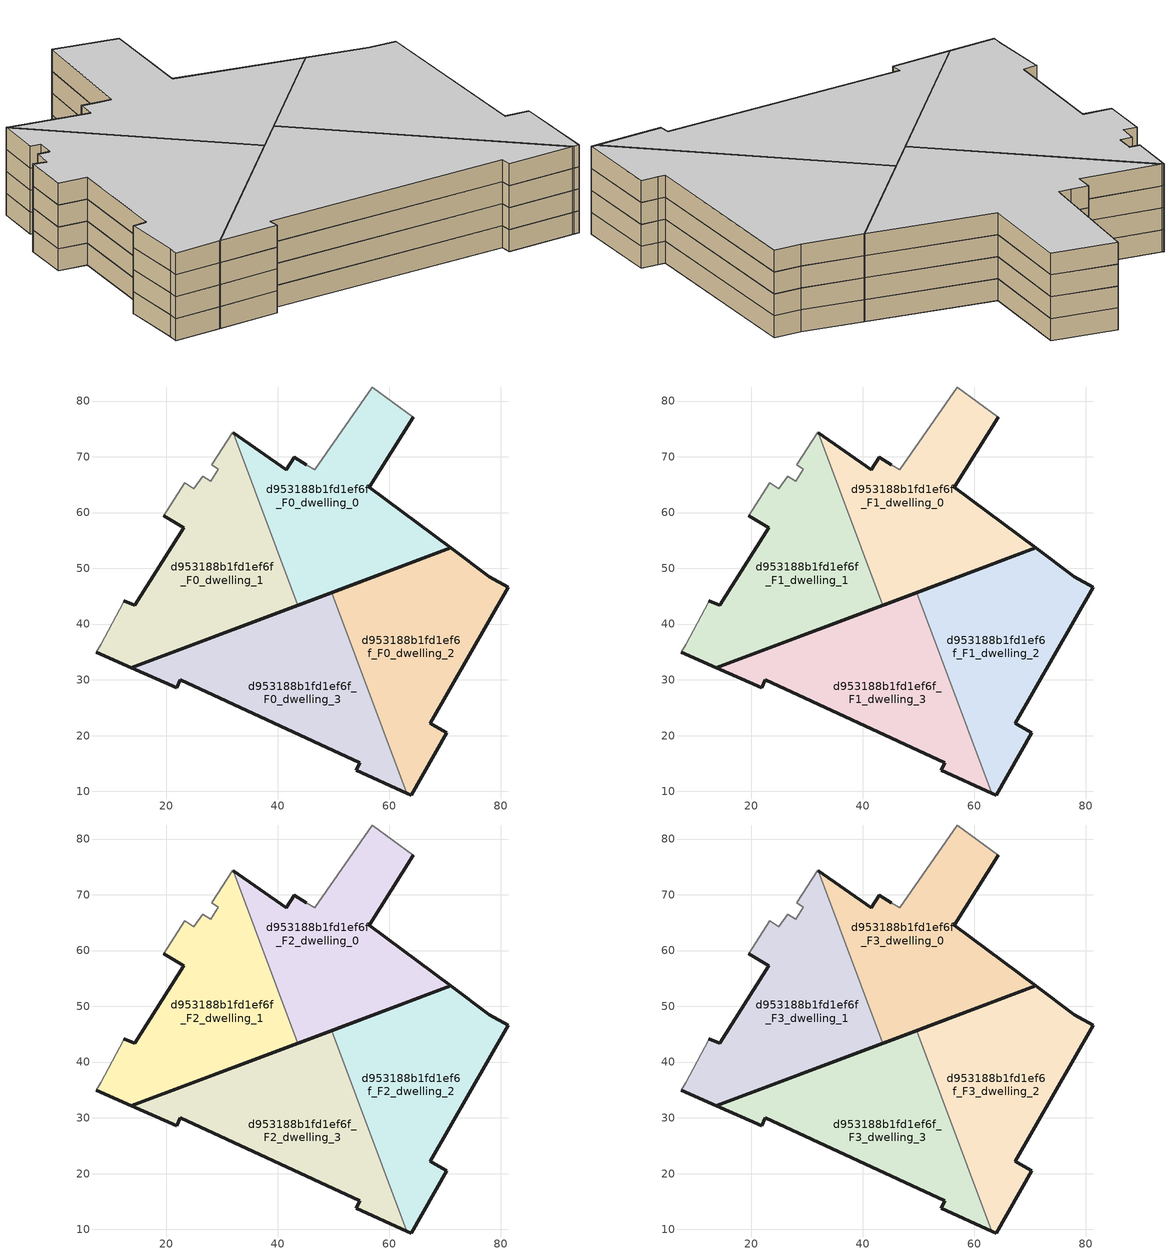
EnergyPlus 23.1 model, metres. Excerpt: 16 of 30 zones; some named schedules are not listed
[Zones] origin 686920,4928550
d953188b1fd1ef6f_F0_dwelling_0
 floor ground (EU_floor_Construction): 71.02,53.65 56.42,64.57 64.36,77.07 56.97,82.51 46.65,67.71 45.15,68.57 42.97,69.92 41.56,67.66 32.03,74.32 43.62,43.38 z0
 wall outside (EU_wall_Construction): 64.36,77.07 56.42,64.57 71.02,53.65 43.62,43.38 / 32.03,74.32 41.56,67.66 42.97,69.92 45.15,68.57 z0:3
 wall adiabatic (EU_wall_Construction): 45.15,68.57 46.65,67.71 56.97,82.51 64.36,77.07 z0:3
 wall to d953188b1fd1ef6f_F0_dwelling_1 (EU_wall_Construction): 43.62,43.38 32.03,74.32 z0:3
d953188b1fd1ef6f_F0_dwelling_1
 floor ground (EU_floor_Construction): 43.62,43.38 32.03,74.32 31.95,74.38 28.15,68.56 29.36,67.75 28.02,65.6 26.54,66.54 24.92,64.25 23.39,65.38 19.61,59.39 23.16,57.23 14.41,43.36 12.44,44.16 12.37,44.04 8.32,36.27 7.47,34.96 13.76,32.2 z0
 wall outside (EU_wall_Construction): 43.62,43.38 13.76,32.2 7.47,34.96 / 12.44,44.16 14.41,43.36 23.16,57.23 19.61,59.39 z0:3
 wall adiabatic (EU_wall_Construction): 19.61,59.39 23.39,65.38 24.92,64.25 26.54,66.54 28.02,65.6 29.36,67.75 28.15,68.56 31.95,74.38 32.03,74.32 / 7.47,34.96 8.32,36.27 12.37,44.04 12.44,44.16 z0:3
d953188b1fd1ef6f_F0_dwelling_2
 floor ground (EU_floor_Construction): 70.35,20.51 68.28,21.7 67.32,22.25 81.36,46.57 77.94,48.47 71.02,53.65 49.69,45.66 63.16,9.69 63.92,9.35 z0
 wall outside (EU_wall_Construction): 49.69,45.66 71.02,53.65 77.94,48.47 81.36,46.57 67.32,22.25 68.28,21.7 70.35,20.51 63.92,9.35 63.16,9.69 z0:3
 wall to d953188b1fd1ef6f_F0_dwelling_3 (EU_wall_Construction): 63.16,9.69 49.69,45.66 z0:3
d953188b1fd1ef6f_F0_dwelling_3
 floor ground (EU_floor_Construction): 63.16,9.69 49.69,45.66 13.76,32.2 21.9,28.62 22.54,30.06 54.72,15.12 54.08,13.75 z0
 wall outside (EU_wall_Construction): 63.16,9.69 54.08,13.75 54.72,15.12 22.54,30.06 21.9,28.62 13.76,32.2 49.69,45.66 z0:3
d953188b1fd1ef6f_F1_dwelling_0
 floor to d953188b1fd1ef6f_F0_dwelling_0 (EU_floor_Construction): 71.02,53.65 56.42,64.57 64.36,77.07 56.97,82.51 46.65,67.71 45.15,68.57 42.97,69.92 41.56,67.66 32.03,74.32 43.62,43.38 z3
 wall outside (EU_wall_Construction): 64.36,77.07 56.42,64.57 71.02,53.65 43.62,43.38 / 32.03,74.32 41.56,67.66 42.97,69.92 45.15,68.57 z3:6
 wall adiabatic (EU_wall_Construction): 45.15,68.57 46.65,67.71 56.97,82.51 64.36,77.07 z3:6
 wall to d953188b1fd1ef6f_F1_dwelling_1 (EU_wall_Construction): 43.62,43.38 32.03,74.32 z3:6
d953188b1fd1ef6f_F1_dwelling_1
 floor to d953188b1fd1ef6f_F0_dwelling_1 (EU_floor_Construction): 43.62,43.38 32.03,74.32 31.95,74.38 28.15,68.56 29.36,67.75 28.02,65.6 26.54,66.54 24.92,64.25 23.39,65.38 19.61,59.39 23.16,57.23 14.41,43.36 12.44,44.16 12.37,44.04 8.32,36.27 7.47,34.96 13.76,32.2 z3
 wall outside (EU_wall_Construction): 43.62,43.38 13.76,32.2 7.47,34.96 / 12.44,44.16 14.41,43.36 23.16,57.23 19.61,59.39 z3:6
 wall adiabatic (EU_wall_Construction): 19.61,59.39 23.39,65.38 24.92,64.25 26.54,66.54 28.02,65.6 29.36,67.75 28.15,68.56 31.95,74.38 32.03,74.32 / 7.47,34.96 8.32,36.27 12.37,44.04 12.44,44.16 z3:6
d953188b1fd1ef6f_F1_dwelling_2
 floor to d953188b1fd1ef6f_F0_dwelling_2 (EU_floor_Construction): 70.35,20.51 68.28,21.7 67.32,22.25 81.36,46.57 77.94,48.47 71.02,53.65 49.69,45.66 63.16,9.69 63.92,9.35 z3
 wall outside (EU_wall_Construction): 49.69,45.66 71.02,53.65 77.94,48.47 81.36,46.57 67.32,22.25 68.28,21.7 70.35,20.51 63.92,9.35 63.16,9.69 z3:6
 wall to d953188b1fd1ef6f_F1_dwelling_3 (EU_wall_Construction): 63.16,9.69 49.69,45.66 z3:6
d953188b1fd1ef6f_F1_dwelling_3
 floor to d953188b1fd1ef6f_F0_dwelling_3 (EU_floor_Construction): 63.16,9.69 49.69,45.66 13.76,32.2 21.9,28.62 22.54,30.06 54.72,15.12 54.08,13.75 z3
 wall outside (EU_wall_Construction): 63.16,9.69 54.08,13.75 54.72,15.12 22.54,30.06 21.9,28.62 13.76,32.2 49.69,45.66 z3:6
d953188b1fd1ef6f_F2_dwelling_0
 floor to d953188b1fd1ef6f_F1_dwelling_0 (EU_floor_Construction): 71.02,53.65 56.42,64.57 64.36,77.07 56.97,82.51 46.65,67.71 45.15,68.57 42.97,69.92 41.56,67.66 32.03,74.32 43.62,43.38 z6
 wall outside (EU_wall_Construction): 64.36,77.07 56.42,64.57 71.02,53.65 43.62,43.38 / 32.03,74.32 41.56,67.66 42.97,69.92 45.15,68.57 z6:9
 wall adiabatic (EU_wall_Construction): 45.15,68.57 46.65,67.71 56.97,82.51 64.36,77.07 z6:9
 wall to d953188b1fd1ef6f_F2_dwelling_1 (EU_wall_Construction): 43.62,43.38 32.03,74.32 z6:9
d953188b1fd1ef6f_F2_dwelling_1
 floor to d953188b1fd1ef6f_F1_dwelling_1 (EU_floor_Construction): 43.62,43.38 32.03,74.32 31.95,74.38 28.15,68.56 29.36,67.75 28.02,65.6 26.54,66.54 24.92,64.25 23.39,65.38 19.61,59.39 23.16,57.23 14.41,43.36 12.44,44.16 12.37,44.04 8.32,36.27 7.47,34.96 13.76,32.2 z6
 wall outside (EU_wall_Construction): 43.62,43.38 13.76,32.2 7.47,34.96 / 12.44,44.16 14.41,43.36 23.16,57.23 19.61,59.39 z6:9
 wall adiabatic (EU_wall_Construction): 19.61,59.39 23.39,65.38 24.92,64.25 26.54,66.54 28.02,65.6 29.36,67.75 28.15,68.56 31.95,74.38 32.03,74.32 / 7.47,34.96 8.32,36.27 12.37,44.04 12.44,44.16 z6:9
d953188b1fd1ef6f_F2_dwelling_2
 floor to d953188b1fd1ef6f_F1_dwelling_2 (EU_floor_Construction): 70.35,20.51 68.28,21.7 67.32,22.25 81.36,46.57 77.94,48.47 71.02,53.65 49.69,45.66 63.16,9.69 63.92,9.35 z6
 wall outside (EU_wall_Construction): 49.69,45.66 71.02,53.65 77.94,48.47 81.36,46.57 67.32,22.25 68.28,21.7 70.35,20.51 63.92,9.35 63.16,9.69 z6:9
 wall to d953188b1fd1ef6f_F2_dwelling_3 (EU_wall_Construction): 63.16,9.69 49.69,45.66 z6:9
d953188b1fd1ef6f_F2_dwelling_3
 floor to d953188b1fd1ef6f_F1_dwelling_3 (EU_floor_Construction): 63.16,9.69 49.69,45.66 13.76,32.2 21.9,28.62 22.54,30.06 54.72,15.12 54.08,13.75 z6
 wall outside (EU_wall_Construction): 63.16,9.69 54.08,13.75 54.72,15.12 22.54,30.06 21.9,28.62 13.76,32.2 49.69,45.66 z6:9
d953188b1fd1ef6f_F3_dwelling_0
 floor to d953188b1fd1ef6f_F2_dwelling_0 (EU_floor_Construction): 71.02,53.65 56.42,64.57 64.36,77.07 56.97,82.51 46.65,67.71 45.15,68.57 42.97,69.92 41.56,67.66 32.03,74.32 43.62,43.38 z9
 wall outside (EU_wall_Construction): 64.36,77.07 56.42,64.57 71.02,53.65 43.62,43.38 / 32.03,74.32 41.56,67.66 42.97,69.92 45.15,68.57 z9:12
 wall adiabatic (EU_wall_Construction): 45.15,68.57 46.65,67.71 56.97,82.51 64.36,77.07 z9:12
 wall to d953188b1fd1ef6f_F3_dwelling_1 (EU_wall_Construction): 43.62,43.38 32.03,74.32 z9:12
 ceiling to d953188b1fd1ef6f_F4_dwelling_0 (EU_floor_Construction): 64.36,77.07 56.42,64.57 71.02,53.65 43.62,43.38 32.03,74.32 41.56,67.66 42.97,69.92 45.15,68.57 46.65,67.71 56.97,82.51 z12
d953188b1fd1ef6f_F3_dwelling_1
 floor to d953188b1fd1ef6f_F2_dwelling_1 (EU_floor_Construction): 43.62,43.38 32.03,74.32 31.95,74.38 28.15,68.56 29.36,67.75 28.02,65.6 26.54,66.54 24.92,64.25 23.39,65.38 19.61,59.39 23.16,57.23 14.41,43.36 12.44,44.16 12.37,44.04 8.32,36.27 7.47,34.96 13.76,32.2 z9
 wall outside (EU_wall_Construction): 43.62,43.38 13.76,32.2 7.47,34.96 / 12.44,44.16 14.41,43.36 23.16,57.23 19.61,59.39 z9:12
 wall adiabatic (EU_wall_Construction): 19.61,59.39 23.39,65.38 24.92,64.25 26.54,66.54 28.02,65.6 29.36,67.75 28.15,68.56 31.95,74.38 32.03,74.32 / 7.47,34.96 8.32,36.27 12.37,44.04 12.44,44.16 z9:12
 ceiling to d953188b1fd1ef6f_F4_dwelling_1 (EU_floor_Construction): 32.03,74.32 43.62,43.38 13.76,32.2 7.47,34.96 8.32,36.27 12.37,44.04 12.44,44.16 14.41,43.36 23.16,57.23 19.61,59.39 23.39,65.38 24.92,64.25 26.54,66.54 28.02,65.6 29.36,67.75 28.15,68.56 31.95,74.38 z12
d953188b1fd1ef6f_F3_dwelling_2
 floor to d953188b1fd1ef6f_F2_dwelling_2 (EU_floor_Construction): 70.35,20.51 68.28,21.7 67.32,22.25 81.36,46.57 77.94,48.47 71.02,53.65 49.69,45.66 63.16,9.69 63.92,9.35 z9
 wall outside (EU_wall_Construction): 49.69,45.66 71.02,53.65 77.94,48.47 81.36,46.57 67.32,22.25 68.28,21.7 70.35,20.51 63.92,9.35 63.16,9.69 z9:12
 wall to d953188b1fd1ef6f_F3_dwelling_3 (EU_wall_Construction): 63.16,9.69 49.69,45.66 z9:12
 ceiling to d953188b1fd1ef6f_F4_dwelling_2 (EU_floor_Construction): 77.94,48.47 81.36,46.57 67.32,22.25 68.28,21.7 70.35,20.51 63.92,9.35 63.16,9.69 49.69,45.66 71.02,53.65 z12
d953188b1fd1ef6f_F3_dwelling_3
 floor to d953188b1fd1ef6f_F2_dwelling_3 (EU_floor_Construction): 63.16,9.69 49.69,45.66 13.76,32.2 21.9,28.62 22.54,30.06 54.72,15.12 54.08,13.75 z9
 wall outside (EU_wall_Construction): 63.16,9.69 54.08,13.75 54.72,15.12 22.54,30.06 21.9,28.62 13.76,32.2 49.69,45.66 z9:12
 ceiling to d953188b1fd1ef6f_F4_dwelling_3 (EU_floor_Construction): 49.69,45.66 63.16,9.69 54.08,13.75 54.72,15.12 22.54,30.06 21.9,28.62 13.76,32.2 z12
[Building]
EU S2 Campaign: North Axis=0; Terrain=City; Solar Distribution=FullExterior
[Site:Location]
Bologna: Latitude=44.5; Longitude=11.25; Time Zone=1; Elevation=37
[SizingPeriod:WeatherFileDays]
AnnualSizingPeriod: Begin Month=1; Begin Day of Month=1; End Month=12; End Day of Month=31; Day of Week for Start Day=Monday; Use Weather File Daylight Saving Period=No; Use Weather File Rain and Snow Indicators=No
[MATERIAL]
EU_InternalMass_Material: Roughness=MediumRough; Thickness=0.1; Conductivity=1; Density=1800; Specific Heat=900; Thermal Absorptance=0.9; Solar Absorptance=0.7; Visible Absorptance=0.7
[MATERIAL:NOMASS] Roughness=MediumRough; Thermal Absorptance=0.9; Solar Absorptance=0.7; Visible Absorptance=0.7
Name | Thermal Resistance
EU_wall_NoMass | 0.779417
EU_floor_NoMass | 0.588222
[CONSTRUCTION]
EU_wall_Construction: EU_wall_NoMass
EU_floor_Construction: EU_floor_NoMass
EU_InternalMass_Construction: EU_InternalMass_Material
[ZONE] Type=1; Multiplier=1; Ceiling Height=autocalculate; Floor Area=autocalculate; Part of Total Floor Area=Yes
Name | Volume
d953188b1fd1ef6f_F0_dwelling_0; d953188b1fd1ef6f_F1_dwelling_0; d953188b1fd1ef6f_F2_dwelling_0; d953188b1fd1ef6f_F3_dwelling_0; d953188b1fd1ef6f_F0_dwelling_3; d953188b1fd1ef6f_F1_dwelling_3; d953188b1fd1ef6f_F2_dwelling_3; d953188b1fd1ef6f_F3_dwelling_3 | 2042.7
d953188b1fd1ef6f_F0_dwelling_1; d953188b1fd1ef6f_F1_dwelling_1; d953188b1fd1ef6f_F2_dwelling_1; d953188b1fd1ef6f_F3_dwelling_1 | 2042.67
d953188b1fd1ef6f_F0_dwelling_2; d953188b1fd1ef6f_F1_dwelling_2; d953188b1fd1ef6f_F2_dwelling_2; d953188b1fd1ef6f_F3_dwelling_2 | 2042.63
[INTERNALMASS] Construction=EU_InternalMass_Construction
Name | Zone or ZoneList | Surface Area
d953188b1fd1ef6f_F0_dwelling_0_EU_InternalMass | d953188b1fd1ef6f_F0_dwelling_0 | 680.903
d953188b1fd1ef6f_F0_dwelling_1_EU_InternalMass | d953188b1fd1ef6f_F0_dwelling_1 | 680.887
d953188b1fd1ef6f_F0_dwelling_2_EU_InternalMass | d953188b1fd1ef6f_F0_dwelling_2 | 680.88
d953188b1fd1ef6f_F0_dwelling_3_EU_InternalMass | d953188b1fd1ef6f_F0_dwelling_3 | 680.907
d953188b1fd1ef6f_F1_dwelling_0_EU_InternalMass | d953188b1fd1ef6f_F1_dwelling_0 | 680.903
d953188b1fd1ef6f_F1_dwelling_1_EU_InternalMass | d953188b1fd1ef6f_F1_dwelling_1 | 680.887
d953188b1fd1ef6f_F1_dwelling_2_EU_InternalMass | d953188b1fd1ef6f_F1_dwelling_2 | 680.88
d953188b1fd1ef6f_F1_dwelling_3_EU_InternalMass | d953188b1fd1ef6f_F1_dwelling_3 | 680.907
d953188b1fd1ef6f_F2_dwelling_0_EU_InternalMass | d953188b1fd1ef6f_F2_dwelling_0 | 680.903
d953188b1fd1ef6f_F2_dwelling_1_EU_InternalMass | d953188b1fd1ef6f_F2_dwelling_1 | 680.887
d953188b1fd1ef6f_F2_dwelling_2_EU_InternalMass | d953188b1fd1ef6f_F2_dwelling_2 | 680.88
d953188b1fd1ef6f_F2_dwelling_3_EU_InternalMass | d953188b1fd1ef6f_F2_dwelling_3 | 680.907
d953188b1fd1ef6f_F3_dwelling_0_EU_InternalMass | d953188b1fd1ef6f_F3_dwelling_0 | 680.903
d953188b1fd1ef6f_F3_dwelling_1_EU_InternalMass | d953188b1fd1ef6f_F3_dwelling_1 | 680.887
d953188b1fd1ef6f_F3_dwelling_2_EU_InternalMass | d953188b1fd1ef6f_F3_dwelling_2 | 680.88
d953188b1fd1ef6f_F3_dwelling_3_EU_InternalMass | d953188b1fd1ef6f_F3_dwelling_3 | 680.907
[OTHEREQUIPMENT] Fuel Type=Electricity; Design Level Calculation Method=Watts/Area; Power per Zone Floor Area=1; Fraction Latent=0; Fraction Radiant=0; Fraction Lost=0; Carbon Dioxide Generation Rate=0; EndUse Subcategory=EU_Step8_InternalGains
Name | Zone or ZoneList or Space or SpaceList | Schedule
EU_Step8_InternalGain_d953188b1fd1ef6f_F0_dwelling_0_f000 | d953188b1fd1ef6f_F0_dwelling_0 | EU_Step8_GainSchedule_d953188b1fd1ef6f_F0_dwelling_0_f000
EU_Step8_InternalGain_d953188b1fd1ef6f_F0_dwelling_1_f000 | d953188b1fd1ef6f_F0_dwelling_1 | EU_Step8_GainSchedule_d953188b1fd1ef6f_F0_dwelling_1_f000
EU_Step8_InternalGain_d953188b1fd1ef6f_F0_dwelling_2_f000 | d953188b1fd1ef6f_F0_dwelling_2 | EU_Step8_GainSchedule_d953188b1fd1ef6f_F0_dwelling_2_f000
EU_Step8_InternalGain_d953188b1fd1ef6f_F0_dwelling_3_f000 | d953188b1fd1ef6f_F0_dwelling_3 | EU_Step8_GainSchedule_d953188b1fd1ef6f_F0_dwelling_3_f000
EU_Step8_InternalGain_d953188b1fd1ef6f_F1_dwelling_0_f000 | d953188b1fd1ef6f_F1_dwelling_0 | EU_Step8_GainSchedule_d953188b1fd1ef6f_F1_dwelling_0_f000
EU_Step8_InternalGain_d953188b1fd1ef6f_F1_dwelling_1_f000 | d953188b1fd1ef6f_F1_dwelling_1 | EU_Step8_GainSchedule_d953188b1fd1ef6f_F1_dwelling_1_f000
EU_Step8_InternalGain_d953188b1fd1ef6f_F1_dwelling_2_f000 | d953188b1fd1ef6f_F1_dwelling_2 | EU_Step8_GainSchedule_d953188b1fd1ef6f_F1_dwelling_2_f000
EU_Step8_InternalGain_d953188b1fd1ef6f_F1_dwelling_3_f000 | d953188b1fd1ef6f_F1_dwelling_3 | EU_Step8_GainSchedule_d953188b1fd1ef6f_F1_dwelling_3_f000
EU_Step8_InternalGain_d953188b1fd1ef6f_F2_dwelling_0_f000 | d953188b1fd1ef6f_F2_dwelling_0 | EU_Step8_GainSchedule_d953188b1fd1ef6f_F2_dwelling_0_f000
EU_Step8_InternalGain_d953188b1fd1ef6f_F2_dwelling_1_f000 | d953188b1fd1ef6f_F2_dwelling_1 | EU_Step8_GainSchedule_d953188b1fd1ef6f_F2_dwelling_1_f000
EU_Step8_InternalGain_d953188b1fd1ef6f_F2_dwelling_2_f000 | d953188b1fd1ef6f_F2_dwelling_2 | EU_Step8_GainSchedule_d953188b1fd1ef6f_F2_dwelling_2_f000
EU_Step8_InternalGain_d953188b1fd1ef6f_F2_dwelling_3_f000 | d953188b1fd1ef6f_F2_dwelling_3 | EU_Step8_GainSchedule_d953188b1fd1ef6f_F2_dwelling_3_f000
EU_Step8_InternalGain_d953188b1fd1ef6f_F3_dwelling_0_f000 | d953188b1fd1ef6f_F3_dwelling_0 | EU_Step8_GainSchedule_d953188b1fd1ef6f_F3_dwelling_0_f000
EU_Step8_InternalGain_d953188b1fd1ef6f_F3_dwelling_1_f000 | d953188b1fd1ef6f_F3_dwelling_1 | EU_Step8_GainSchedule_d953188b1fd1ef6f_F3_dwelling_1_f000
EU_Step8_InternalGain_d953188b1fd1ef6f_F3_dwelling_2_f000 | d953188b1fd1ef6f_F3_dwelling_2 | EU_Step8_GainSchedule_d953188b1fd1ef6f_F3_dwelling_2_f000
EU_Step8_InternalGain_d953188b1fd1ef6f_F3_dwelling_3_f000 | d953188b1fd1ef6f_F3_dwelling_3 | EU_Step8_GainSchedule_d953188b1fd1ef6f_F3_dwelling_3_f000
[ZONEVENTILATION:DESIGNFLOWRATE] Schedule=EU_AlwaysOn; Design Flow Rate Calculation Method=AirChanges/Hour; Air Changes per Hour=0.712058; Ventilation Type=Natural; Fan Pressure Rise=0; Fan Total Efficiency=1; Constant Term Coefficient=1; Temperature Term Coefficient=0; Velocity Term Coefficient=0; Velocity Squared Term Coefficient=0; Minimum Indoor Temperature=-100; Maximum Indoor Temperature=100; Delta Temperature=-100; Minimum Outdoor Temperature=-100; Maximum Outdoor Temperature=100; Maximum Wind Speed=40
Name | Zone or ZoneList or Space or SpaceList
EU_ConstantAir_d953188b1fd1ef6f_F0_dwelling_0 | d953188b1fd1ef6f_F0_dwelling_0
EU_ConstantAir_d953188b1fd1ef6f_F0_dwelling_1 | d953188b1fd1ef6f_F0_dwelling_1
EU_ConstantAir_d953188b1fd1ef6f_F0_dwelling_2 | d953188b1fd1ef6f_F0_dwelling_2
EU_ConstantAir_d953188b1fd1ef6f_F0_dwelling_3 | d953188b1fd1ef6f_F0_dwelling_3
EU_ConstantAir_d953188b1fd1ef6f_F1_dwelling_0 | d953188b1fd1ef6f_F1_dwelling_0
EU_ConstantAir_d953188b1fd1ef6f_F1_dwelling_1 | d953188b1fd1ef6f_F1_dwelling_1
EU_ConstantAir_d953188b1fd1ef6f_F1_dwelling_2 | d953188b1fd1ef6f_F1_dwelling_2
EU_ConstantAir_d953188b1fd1ef6f_F1_dwelling_3 | d953188b1fd1ef6f_F1_dwelling_3
EU_ConstantAir_d953188b1fd1ef6f_F2_dwelling_0 | d953188b1fd1ef6f_F2_dwelling_0
EU_ConstantAir_d953188b1fd1ef6f_F2_dwelling_1 | d953188b1fd1ef6f_F2_dwelling_1
EU_ConstantAir_d953188b1fd1ef6f_F2_dwelling_2 | d953188b1fd1ef6f_F2_dwelling_2
EU_ConstantAir_d953188b1fd1ef6f_F2_dwelling_3 | d953188b1fd1ef6f_F2_dwelling_3
EU_ConstantAir_d953188b1fd1ef6f_F3_dwelling_0 | d953188b1fd1ef6f_F3_dwelling_0
EU_ConstantAir_d953188b1fd1ef6f_F3_dwelling_1 | d953188b1fd1ef6f_F3_dwelling_1
EU_ConstantAir_d953188b1fd1ef6f_F3_dwelling_2 | d953188b1fd1ef6f_F3_dwelling_2
EU_ConstantAir_d953188b1fd1ef6f_F3_dwelling_3 | d953188b1fd1ef6f_F3_dwelling_3
[HVACTEMPLATE:THERMOSTAT] Constant Heating Setpoint=20; Constant Cooling Setpoint=50
EU_HeatOnly_d953188b1fd1ef6f_F0_dwelling_0; EU_HeatOnly_d953188b1fd1ef6f_F0_dwelling_1; EU_HeatOnly_d953188b1fd1ef6f_F0_dwelling_2; EU_HeatOnly_d953188b1fd1ef6f_F0_dwelling_3; EU_HeatOnly_d953188b1fd1ef6f_F1_dwelling_0; EU_HeatOnly_d953188b1fd1ef6f_F1_dwelling_1; EU_HeatOnly_d953188b1fd1ef6f_F1_dwelling_2; EU_HeatOnly_d953188b1fd1ef6f_F1_dwelling_3; EU_HeatOnly_d953188b1fd1ef6f_F2_dwelling_0; EU_HeatOnly_d953188b1fd1ef6f_F2_dwelling_1; EU_HeatOnly_d953188b1fd1ef6f_F2_dwelling_2; EU_HeatOnly_d953188b1fd1ef6f_F2_dwelling_3; EU_HeatOnly_d953188b1fd1ef6f_F3_dwelling_0; EU_HeatOnly_d953188b1fd1ef6f_F3_dwelling_1; EU_HeatOnly_d953188b1fd1ef6f_F3_dwelling_2; EU_HeatOnly_d953188b1fd1ef6f_F3_dwelling_3; EU_HeatOnly_d953188b1fd1ef6f_F4_dwelling_0; EU_HeatOnly_d953188b1fd1ef6f_F4_dwelling_1; EU_HeatOnly_d953188b1fd1ef6f_F4_dwelling_2; EU_HeatOnly_d953188b1fd1ef6f_F4_dwelling_3
